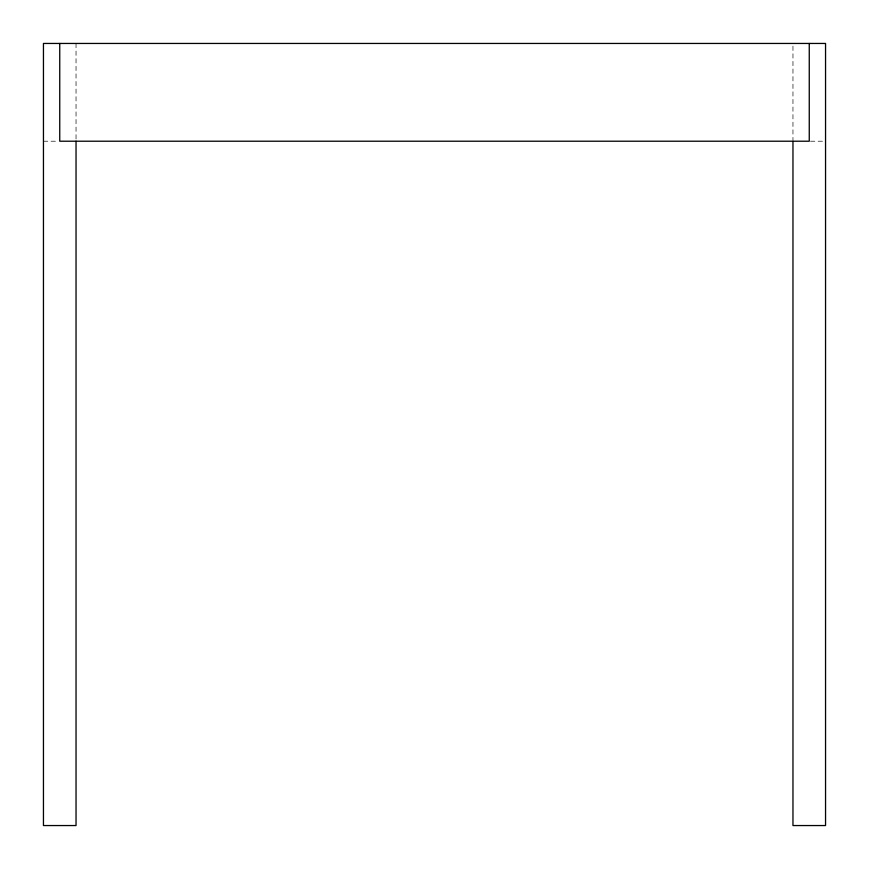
<?xml version="1.0" encoding="UTF-8"?>
<svg xmlns="http://www.w3.org/2000/svg" width="869" height="869" viewBox="0 0 869 869"><rect width="100%" height="100%" fill="white"/><g stroke="black" fill="none" stroke-linecap="round" stroke-linejoin="round"><path stroke-width="0.65" stroke-dasharray="4.34 3.26" d="M43.45 141.213L58.386 141.213M810.505 141.213L823.041 141.213M792.962 46.166L792.962 139.855M76.037 43.45L76.037 139.855"/><path stroke-width="1.3" d="M809.256 43.45L809.256 141.213L59.744 141.213L59.744 43.45M792.962 141.213L792.962 825.55L825.55 825.55L825.55 43.45L43.45 43.45L43.45 825.55L76.037 825.55L76.037 141.213"/></g></svg>
